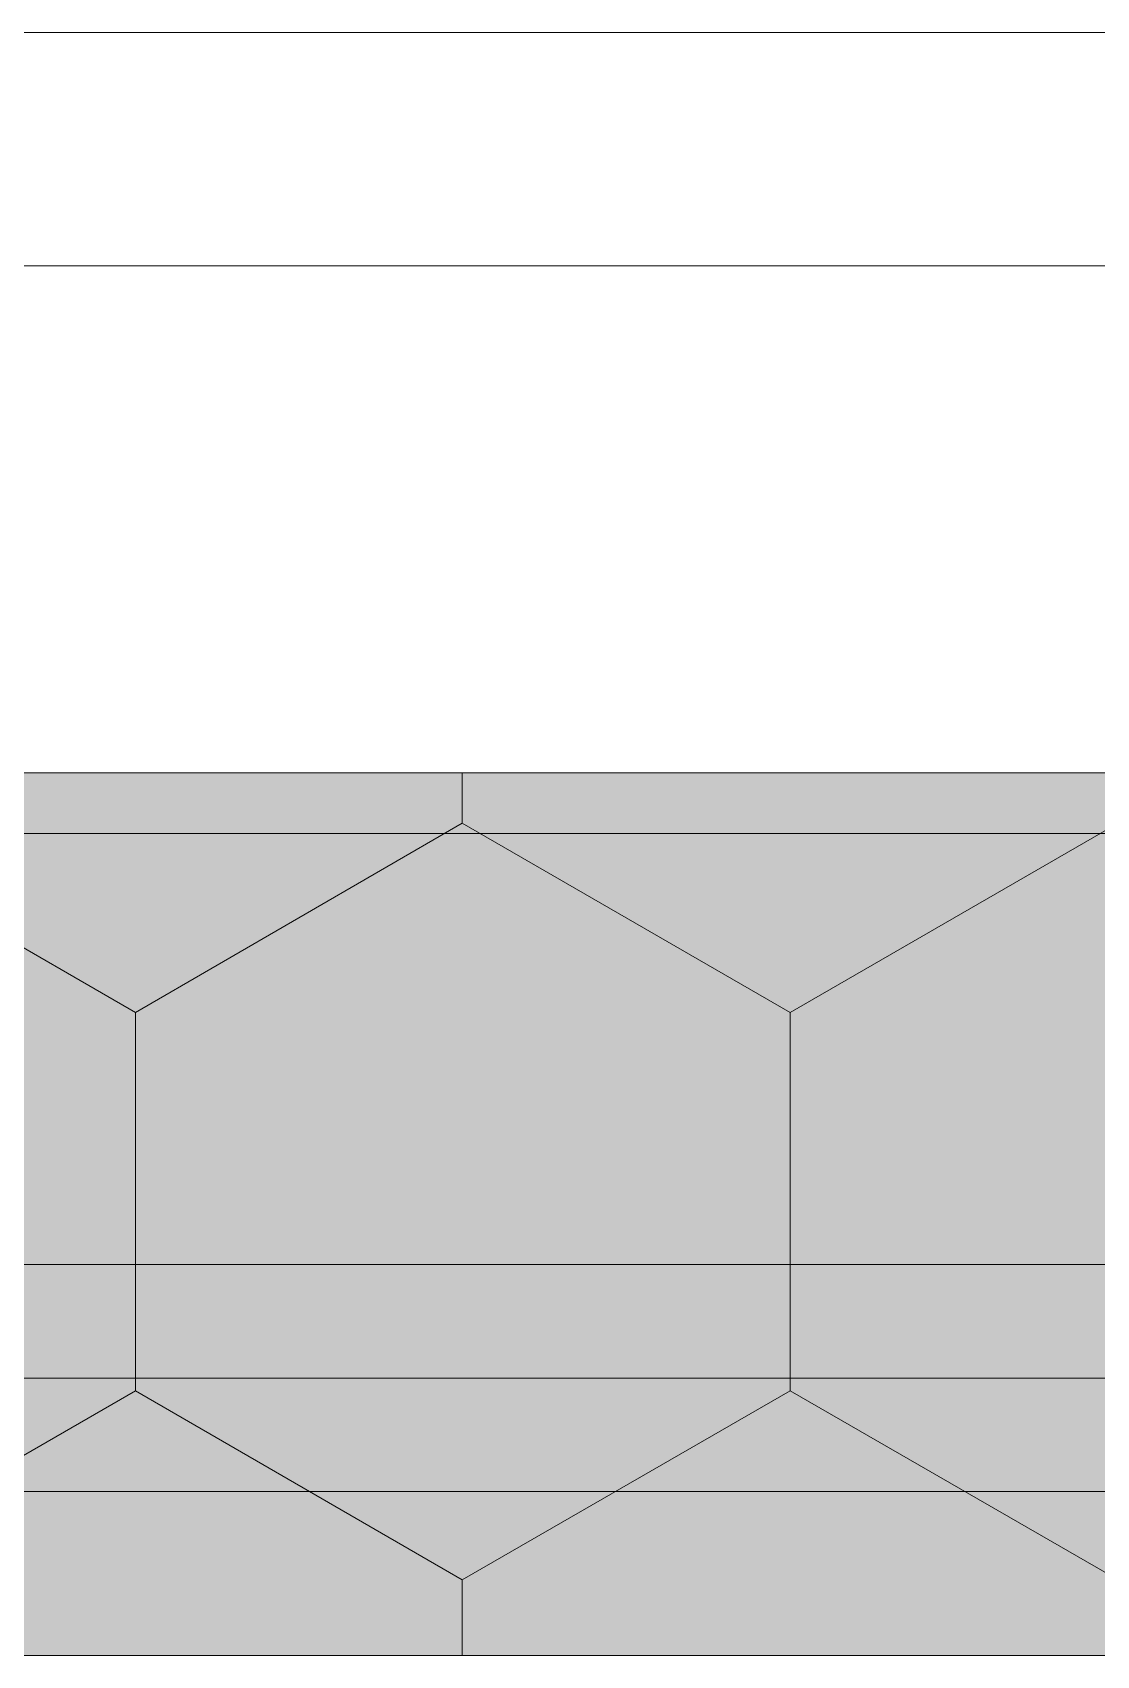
# Model space of a CAD drawing. Header units: millimetres. Extents: x -546 to 1681, y -650 to 1730.
# Drawn here: x 518.664 to 519.508, y 441.761 to 443.048 of the extents above; entities that cross this region are included whole.
import ezdxf

# ---------------------------------------------------------------- set-up
doc = ezdxf.new("R2010")
doc.units = ezdxf.units.MM

msp = doc.modelspace()

# ---------------------------------------------------------------- hatches: boundary and pattern name
at = {"true_color": 0x96e196}
h = msp.add_hatch(color=81, dxfattribs=at)
h.dxf.hatch_style = 2
h.paths.add_polyline_path([(546.2018, 442.4614), (546.2018, 441.7614), (515.4638, 441.7614), (515.4638, 442.4614)])

# ---------------------------------------------------------------- linework, layer by layer
at = {"color": 251, "lineweight": 0, "true_color": 0x646464}
for points in [[(517.0738, 443.0484), (522.8238, 443.0484)], [(519.7978, 442.8634), (517.5238, 442.8634)], [(517.5238, 442.4134), (519.7978, 442.4134)]]:
    msp.add_lwpolyline(points, dxfattribs=at)
at = {"color": 7, "lineweight": 0}
for points in [[(546.2018, 442.4614), (515.4638, 442.4614)], [(519.0048, 442.4214), (519.0048, 442.4614)], [(518.7458, 442.2714), (518.4858, 442.4214)], [(519.0048, 442.4214), (518.7458, 442.2714)], [(519.2648, 442.2714), (519.0048, 442.4214)], [(519.5248, 442.4214), (519.2648, 442.2714)], [(518.7458, 441.9714), (518.7458, 442.2714)], [(519.2648, 441.9714), (519.2648, 442.2714)], [(525.1518, 442.0714), (514.8038, 442.0714)], [(525.2418, 441.9814), (514.8038, 441.9814)], [(518.7458, 441.9714), (518.4858, 441.8214)], [(519.0048, 441.8214), (518.7458, 441.9714)], [(519.2648, 441.9714), (519.0048, 441.8214)], [(519.5248, 441.8214), (519.2648, 441.9714)], [(525.9318, 441.8914), (514.7638, 441.8914)], [(519.0048, 441.7614), (519.0048, 441.8214)], [(514.7638, 441.7614), (525.9318, 441.7614)], [(515.4638, 441.7614), (546.9018, 441.7614)]]:
    msp.add_lwpolyline(points, dxfattribs=at)

doc.saveas('drawing.dxf')
